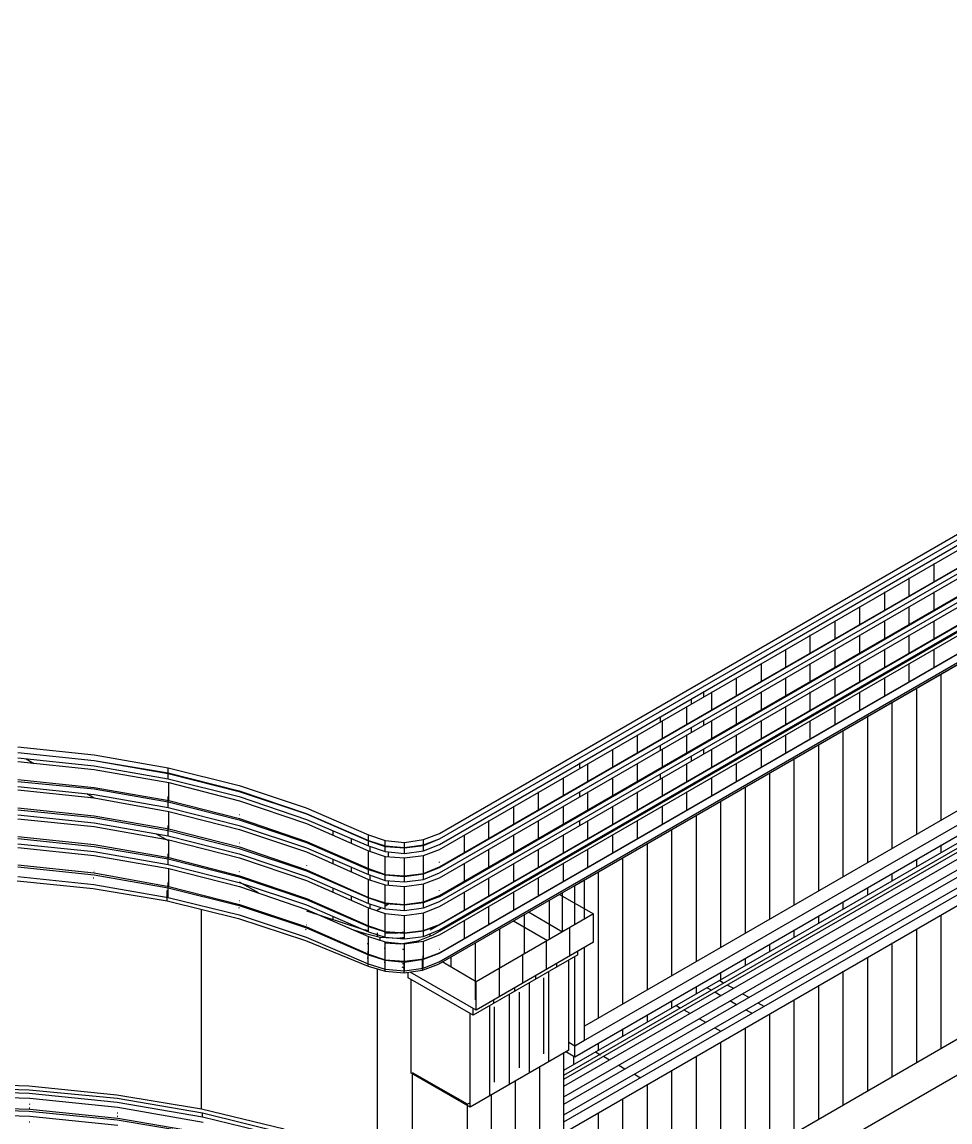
# Model space of a CAD drawing. Header units: inches. Extents: x 0.3 to 16.2, y 0.3 to 11.4.
# Drawn here: x 6.195 to 6.926, y 6.34 to 7.207 of the extents above; entities that cross this region are included whole.
import ezdxf

# ---------------------------------------------------------------- set-up
doc = ezdxf.new("R2010")
doc.units = ezdxf.units.IN
doc.header["$LTSCALE"] = 0.009843
doc.header["$MEASUREMENT"] = 0
doc.layers.add('GEOMETRY', color=7, linetype='Continuous')

msp = doc.modelspace()

# ---------------------------------------------------------------- linework, layer by layer
at = {"layer": 'GEOMETRY'}
for p, q in [((6.52402, 6.56772), (7.64685, 7.21614)), ((6.52402, 6.56772), (7.64685, 7.21614)), ((6.52402, 6.56339), (7.64685, 7.21181)), ((6.52402, 6.56339), (7.64724, 7.21181)), ((6.52402, 6.56339), (7.64724, 7.21181)), ((6.52402, 6.55906), (7.64724, 7.20787)), ((6.52402, 6.55512), (7.65394, 7.20748)), ((6.52402, 6.55512), (7.65394, 7.20748)), ((6.52402, 6.54134), (7.65394, 7.19331)), ((6.52402, 6.54094), (7.64724, 7.18937)), ((6.52402, 6.54094), (7.64724, 7.18937)), ((6.52402, 6.54094), (7.64724, 7.18937)), ((6.52402, 6.53661), (7.64724, 7.18504)), ((6.52402, 6.53268), (7.65394, 7.18504)), ((6.52402, 6.53268), (7.65394, 7.18504)), ((6.52402, 6.5189), (7.65394, 7.17087)), ((6.52402, 6.51811), (7.64724, 7.16693)), ((6.52402, 6.51811), (7.64724, 7.16693)), ((6.52402, 6.51811), (7.64724, 7.16693)), ((6.52402, 6.51417), (7.64724, 7.1626)), ((6.52402, 6.51024), (7.65394, 7.1626)), ((6.52402, 6.51024), (7.65394, 7.1626)), ((6.52402, 6.49606), (7.65394, 7.14843)), ((6.52402, 6.49567), (7.64724, 7.14449)), ((6.52402, 6.49567), (7.64724, 7.14449)), ((6.52402, 6.49567), (7.64724, 7.14449)), ((6.52402, 6.49173), (7.64724, 7.14016)), ((6.52402, 6.4878), (7.65394, 7.14016)), ((6.52402, 6.4878), (7.65394, 7.14016)), ((6.52402, 6.47362), (7.65394, 7.12598)), ((6.52402, 6.47323), (7.64724, 7.12205)), ((6.52362, 6.46654), (7.64213, 7.1122)), ((6.52323, 6.46457), (7.63071, 7.10394)), ((6.5189, 6.4878), (7.57126, 7.09528)), ((6.5189, 6.4878), (7.57126, 7.09528)), ((6.51654, 6.49173), (7.54449, 7.08543)), ((6.51654, 6.49173), (7.54449, 7.08543)), ((6.63071, 6.52677), (7.42047, 6.98268)), ((6.62205, 6.3811), (7.45315, 6.86102)), ((6.62205, 6.37717), (7.45315, 6.85669)), ((6.62205, 6.37717), (7.45315, 6.85669)), ((6.63071, 6.40039), (7.42047, 6.8563)), ((6.63071, 6.40039), (7.42047, 6.8563)), ((7.40354, 6.85787), (6.63819, 6.41575)), ((6.62205, 6.37402), (7.45315, 6.85394)), ((6.62205, 6.3685), (7.45591, 6.85)), ((6.62205, 6.3685), (7.45591, 6.85)), ((6.62205, 6.36024), (7.46339, 6.84567)), ((6.63071, 6.39173), (7.42047, 6.84803)), ((6.62205, 6.35433), (7.46811, 6.84291)), ((6.62205, 6.35433), (7.46811, 6.84291)), ((6.62205, 6.36024), (7.45433, 6.84055)), ((6.62205, 6.34606), (7.45433, 6.82638)), ((6.62205, 6.34606), (7.45433, 6.82638)), ((6.62205, 6.34055), (7.45433, 6.82087)), ((6.62205, 6.34055), (7.45433, 6.82087)), ((6.62205, 6.33189), (7.45433, 6.8126)), ((6.91378, 6.76614), (6.91378, 6.78031)), ((6.89409, 6.75472), (6.89409, 6.7689)), ((6.8748, 6.7437), (6.8748, 6.75787)), ((6.91378, 6.7437), (6.91378, 6.75787)), ((6.85512, 6.73228), (6.85512, 6.74646)), ((6.89409, 6.73228), (6.89409, 6.74646)), ((6.83583, 6.72126), (6.83583, 6.73504)), ((6.8748, 6.72126), (6.8748, 6.73504)), ((6.91378, 6.72126), (6.91378, 6.73504)), ((6.81614, 6.70984), (6.81614, 6.72402)), ((6.85512, 6.70984), (6.85512, 6.72402)), ((6.89409, 6.70984), (6.89409, 6.72402)), ((7.45512, 6.70748), (6.61417, 6.22205)), ((6.79685, 6.69882), (6.79685, 6.7126)), ((6.83583, 6.69882), (6.83583, 6.7126)), ((6.8748, 6.69882), (6.8748, 6.7126)), ((6.91378, 6.69882), (6.91378, 6.7126)), ((6.77756, 6.6874), (6.77756, 6.70157)), ((6.81614, 6.6874), (6.81614, 6.70157)), ((6.85512, 6.6874), (6.85512, 6.70157)), ((6.89409, 6.6874), (6.89409, 6.70157)), ((6.61417, 6.19409), (7.48386, 6.69606)), ((6.61417, 6.19409), (7.48386, 6.69606)), ((6.75787, 6.67598), (6.75787, 6.69016)), ((6.79685, 6.67598), (6.79685, 6.69016)), ((6.83583, 6.67598), (6.83583, 6.69016)), ((6.8748, 6.67598), (6.8748, 6.69016)), ((6.91929, 6.57835), (6.91929, 6.69331)), ((6.73228, 6.68346), (6.73228, 6.68386)), ((6.9, 6.56693), (6.9, 6.68228)), ((6.72244, 6.67795), (6.72244, 6.67835)), ((6.72244, 6.66969), (6.72244, 6.67362)), ((6.73228, 6.67559), (6.73228, 6.67953)), ((6.73858, 6.66496), (6.73858, 6.67913)), ((6.77756, 6.66496), (6.77756, 6.67913)), ((6.81614, 6.66496), (6.81614, 6.67913)), ((6.85512, 6.66496), (6.85512, 6.67913)), ((6.69803, 6.66378), (6.69803, 6.66417)), ((6.7189, 6.65354), (6.7189, 6.66772)), ((6.75787, 6.65354), (6.75787, 6.66772)), ((6.79685, 6.65354), (6.79685, 6.66772)), ((6.83583, 6.65354), (6.83583, 6.66772)), ((6.88071, 6.55591), (6.88071, 6.67126)), ((6.69803, 6.65591), (6.69803, 6.65984)), ((6.69961, 6.64252), (6.69961, 6.6563)), ((6.73228, 6.65276), (6.73228, 6.65669)), ((6.73858, 6.64252), (6.73858, 6.6563)), ((6.77756, 6.64252), (6.77756, 6.6563)), ((6.81614, 6.64252), (6.81614, 6.6563)), ((6.86142, 6.54488), (6.86142, 6.66024)), ((6.72244, 6.64724), (6.72244, 6.65118)), ((6.84213, 6.53346), (6.84213, 6.64882)), ((6.67992, 6.6311), (6.67992, 6.64528)), ((6.7189, 6.6311), (6.7189, 6.64528)), ((6.75787, 6.6311), (6.75787, 6.64528)), ((6.79685, 6.6311), (6.79685, 6.64528)), ((6.82283, 6.52244), (6.82283, 6.6378)), ((6.19173, 6.63583), (6.25197, 6.62953)), ((6.19173, 6.63583), (6.25197, 6.62953)), ((6.19173, 6.6315), (6.25197, 6.6252)), ((6.19173, 6.6315), (6.25197, 6.6252)), ((6.19173, 6.6315), (6.25197, 6.6252)), ((6.25197, 6.62953), (6.31024, 6.61929)), ((6.25197, 6.62953), (6.31024, 6.61929)), ((6.66063, 6.62008), (6.66063, 6.63386)), ((6.69803, 6.63307), (6.69803, 6.63701)), ((6.69961, 6.62008), (6.69961, 6.63386)), ((6.73228, 6.63031), (6.73228, 6.63425)), ((6.73858, 6.62008), (6.73858, 6.63386)), ((6.77756, 6.62008), (6.77756, 6.63386)), ((6.19173, 6.62717), (6.25197, 6.62087)), ((6.19173, 6.62441), (6.25197, 6.61811)), ((6.19173, 6.62441), (6.25197, 6.61811)), ((6.19843, 6.62638), (6.20433, 6.62283)), ((6.25197, 6.6252), (6.31024, 6.61535)), ((6.25197, 6.6252), (6.31024, 6.61496)), ((6.25197, 6.6252), (6.31024, 6.61496)), ((6.25197, 6.62087), (6.31024, 6.61063)), ((6.63465, 6.62717), (6.63465, 6.62756)), ((6.63465, 6.61929), (6.63465, 6.62323)), ((6.64094, 6.60866), (6.64094, 6.62283)), ((6.67992, 6.60866), (6.67992, 6.62283)), ((6.7189, 6.60866), (6.7189, 6.62283)), ((6.72244, 6.6248), (6.72244, 6.62874)), ((6.75787, 6.60866), (6.75787, 6.62283)), ((6.80354, 6.51142), (6.80354, 6.62677)), ((6.25197, 6.61811), (6.31063, 6.60787)), ((6.25197, 6.61811), (6.31063, 6.60787)), ((6.31024, 6.61929), (6.36614, 6.60551)), ((6.31024, 6.61929), (6.36614, 6.60551)), ((6.31024, 6.61535), (6.31024, 6.61929)), ((6.31024, 6.61535), (6.36614, 6.60118)), ((6.31024, 6.61496), (6.36614, 6.60079)), ((6.31024, 6.61496), (6.36614, 6.60079)), ((6.31024, 6.61063), (6.31024, 6.61496)), ((6.69803, 6.61063), (6.69803, 6.61457)), ((6.78425, 6.5), (6.78425, 6.61535)), ((6.19173, 6.61024), (6.25197, 6.60394)), ((6.19173, 6.60866), (6.25197, 6.60276)), ((6.19173, 6.60866), (6.25197, 6.60276)), ((6.19173, 6.60866), (6.25197, 6.60276)), ((6.19173, 6.60472), (6.25197, 6.59843)), ((6.25197, 6.60669), (6.25197, 6.60669)), ((6.25197, 6.60669), (6.25197, 6.60669)), ((6.25197, 6.60394), (6.31063, 6.5937)), ((6.31024, 6.61063), (6.36614, 6.59685)), ((6.31063, 6.60787), (6.36654, 6.59331)), ((6.31063, 6.60787), (6.36654, 6.59331)), ((6.31063, 6.5937), (6.31063, 6.60787)), ((6.36614, 6.60551), (6.4189, 6.5878)), ((6.36614, 6.60551), (6.4189, 6.5878)), ((6.62165, 6.59764), (6.62165, 6.61142)), ((6.66063, 6.59764), (6.66063, 6.61142)), ((6.69961, 6.59724), (6.69961, 6.61142)), ((6.73858, 6.59724), (6.73858, 6.61142)), ((6.76496, 6.48898), (6.76496, 6.60433)), ((6.19173, 6.60197), (6.25197, 6.59567)), ((6.19173, 6.60197), (6.25197, 6.59567)), ((6.24606, 6.59921), (6.25197, 6.59567)), ((6.25197, 6.60276), (6.31024, 6.59252)), ((6.25197, 6.60276), (6.31024, 6.59252)), ((6.25197, 6.60276), (6.31024, 6.59252)), ((6.25197, 6.59843), (6.31024, 6.58819)), ((6.25197, 6.59567), (6.31063, 6.58504)), ((6.25197, 6.59567), (6.31063, 6.58504)), ((6.31024, 6.59685), (6.31063, 6.59646)), ((6.31024, 6.59685), (6.31063, 6.59646)), ((6.31024, 6.59252), (6.31024, 6.59685)), ((6.36614, 6.60118), (6.4189, 6.58346)), ((6.36614, 6.60079), (6.41929, 6.58307)), ((6.36614, 6.60079), (6.41929, 6.58307)), ((6.36614, 6.59685), (6.41929, 6.57874)), ((6.60197, 6.58622), (6.60197, 6.60039)), ((6.63465, 6.59685), (6.63465, 6.60079)), ((6.64094, 6.58622), (6.64094, 6.60039)), ((6.67992, 6.58622), (6.67992, 6.60039)), ((6.7189, 6.58622), (6.7189, 6.60039)), ((6.19173, 6.5878), (6.25197, 6.5815)), ((6.19173, 6.58622), (6.25197, 6.58031)), ((6.19173, 6.58622), (6.25197, 6.58031)), ((6.19173, 6.58622), (6.25197, 6.58031)), ((6.31024, 6.59252), (6.36614, 6.57835)), ((6.31024, 6.59252), (6.36614, 6.57835)), ((6.31024, 6.59252), (6.36614, 6.57835)), ((6.31024, 6.58819), (6.31024, 6.59252)), ((6.31024, 6.58819), (6.36614, 6.57402)), ((6.31063, 6.5937), (6.36654, 6.57953)), ((6.36654, 6.59331), (6.41929, 6.57559)), ((6.36654, 6.59331), (6.41929, 6.57559)), ((6.4189, 6.5878), (6.46811, 6.56654)), ((6.4189, 6.5878), (6.46811, 6.56654)), ((6.58268, 6.5748), (6.58268, 6.58898)), ((6.62165, 6.5748), (6.62165, 6.58898)), ((6.66063, 6.5748), (6.66063, 6.58898)), ((6.69961, 6.5748), (6.69961, 6.58898)), ((6.74567, 6.47795), (6.74567, 6.59331)), ((6.19173, 6.58228), (6.25197, 6.57598)), ((6.19173, 6.57913), (6.25197, 6.57323)), ((6.19173, 6.57913), (6.25197, 6.57323)), ((6.25197, 6.58425), (6.25197, 6.58425)), ((6.25197, 6.58425), (6.25197, 6.58425)), ((6.25197, 6.5815), (6.31063, 6.57126)), ((6.25197, 6.58031), (6.31024, 6.57008)), ((6.25197, 6.58031), (6.31024, 6.57008)), ((6.25197, 6.58031), (6.31024, 6.57008)), ((6.31063, 6.58504), (6.36654, 6.57087)), ((6.31063, 6.58504), (6.36654, 6.57087)), ((6.31063, 6.57126), (6.31063, 6.58504)), ((6.36614, 6.58268), (6.36654, 6.58268)), ((6.36614, 6.58268), (6.36654, 6.58268)), ((6.36614, 6.57835), (6.41929, 6.56063)), ((6.36614, 6.57835), (6.41929, 6.56063)), ((6.36614, 6.57835), (6.41929, 6.56063)), ((6.36654, 6.57953), (6.41929, 6.56142)), ((6.4189, 6.58346), (6.46811, 6.5622)), ((6.41929, 6.58307), (6.46811, 6.56181)), ((6.41929, 6.58307), (6.46811, 6.56181)), ((6.41929, 6.57874), (6.46811, 6.55787)), ((6.56299, 6.56378), (6.56299, 6.57795)), ((6.60197, 6.56378), (6.60197, 6.57795)), ((6.63465, 6.57402), (6.63465, 6.57795)), ((6.64094, 6.56378), (6.64094, 6.57795)), ((6.67992, 6.56378), (6.67992, 6.57756)), ((6.72638, 6.46654), (6.72638, 6.58189)), ((6.25197, 6.57598), (6.31024, 6.56575)), ((6.25197, 6.57323), (6.31063, 6.5626)), ((6.25197, 6.57323), (6.31063, 6.5626)), ((6.31024, 6.57402), (6.31063, 6.57402)), ((6.31024, 6.57402), (6.31063, 6.57402)), ((6.31024, 6.57008), (6.31024, 6.57402)), ((6.31024, 6.57008), (6.36614, 6.55591)), ((6.31024, 6.57008), (6.36614, 6.55591)), ((6.31024, 6.57008), (6.36614, 6.55591)), ((6.31024, 6.56575), (6.31024, 6.57008)), ((6.31063, 6.57126), (6.36654, 6.55709)), ((6.36614, 6.57402), (6.41929, 6.5563)), ((6.36654, 6.57087), (6.41929, 6.55315)), ((6.36654, 6.57087), (6.41929, 6.55315)), ((6.41929, 6.57559), (6.46811, 6.55394)), ((6.41929, 6.57559), (6.46811, 6.55394)), ((6.44016, 6.57402), (6.44016, 6.57441)), ((6.44016, 6.56654), (6.44016, 6.56969)), ((6.70709, 6.45551), (6.70709, 6.57087)), ((6.19173, 6.56535), (6.25197, 6.55906)), ((6.19173, 6.56378), (6.25197, 6.55748)), ((6.19173, 6.56378), (6.25197, 6.55748)), ((6.19173, 6.56378), (6.25197, 6.55748)), ((6.25197, 6.56181), (6.25197, 6.56181)), ((6.25197, 6.56181), (6.25197, 6.56181)), ((6.30079, 6.56732), (6.31063, 6.56181)), ((6.31024, 6.56575), (6.36614, 6.55157)), ((6.31063, 6.5626), (6.36654, 6.54843)), ((6.31063, 6.5626), (6.36654, 6.54843)), ((6.31063, 6.54882), (6.31063, 6.5626)), ((6.36614, 6.56024), (6.36654, 6.56024)), ((6.36614, 6.56024), (6.36654, 6.56024)), ((6.41929, 6.56496), (6.41929, 6.56496)), ((6.41929, 6.56496), (6.41929, 6.56496)), ((6.41929, 6.56142), (6.46811, 6.54016)), ((6.41929, 6.56063), (6.46811, 6.53937)), ((6.41929, 6.56063), (6.46811, 6.53937)), ((6.41929, 6.56063), (6.46811, 6.53937)), ((6.45472, 6.56772), (6.45472, 6.56811)), ((6.45472, 6.55984), (6.45472, 6.56339)), ((6.46811, 6.56654), (6.4811, 6.5622)), ((6.46811, 6.56654), (6.4811, 6.5622)), ((6.46811, 6.5622), (6.46811, 6.56654)), ((6.46811, 6.5622), (6.4811, 6.55787)), ((6.46811, 6.56181), (6.4811, 6.55748)), ((6.46811, 6.56181), (6.4811, 6.55748)), ((6.46811, 6.55787), (6.46811, 6.56181)), ((6.46929, 6.56142), (6.46929, 6.56181)), ((6.4811, 6.55787), (6.4811, 6.5622)), ((6.4811, 6.5622), (6.49646, 6.56063)), ((6.4811, 6.5622), (6.49646, 6.56063)), ((6.49646, 6.56063), (6.51142, 6.56299)), ((6.49646, 6.56063), (6.51142, 6.56299)), ((6.49646, 6.55669), (6.49646, 6.56063)), ((6.51142, 6.56299), (6.52402, 6.56772)), ((6.51142, 6.56299), (6.52402, 6.56772)), ((6.51142, 6.55866), (6.52402, 6.56339)), ((6.51142, 6.55827), (6.52402, 6.56339)), ((6.51142, 6.55827), (6.52402, 6.56339)), ((6.51142, 6.55866), (6.51142, 6.56299)), ((6.5437, 6.55236), (6.5437, 6.56654)), ((6.58268, 6.55236), (6.58268, 6.56654)), ((6.62165, 6.55236), (6.62165, 6.56654)), ((6.66063, 6.55236), (6.66063, 6.56654)), ((6.6878, 6.44449), (6.6878, 6.55984)), ((6.19173, 6.55945), (6.25197, 6.55354)), ((6.19173, 6.55669), (6.25197, 6.55039)), ((6.19173, 6.55669), (6.25197, 6.55039)), ((6.25197, 6.55906), (6.31063, 6.54882)), ((6.25197, 6.55748), (6.31024, 6.54764)), ((6.25197, 6.55748), (6.31024, 6.54764)), ((6.25197, 6.55748), (6.31024, 6.54764)), ((6.25197, 6.55354), (6.31024, 6.54331)), ((6.31024, 6.55157), (6.31063, 6.55157)), ((6.31024, 6.55157), (6.31063, 6.55157)), ((6.31024, 6.54764), (6.31024, 6.55157)), ((6.36614, 6.55591), (6.41929, 6.53819)), ((6.36614, 6.55591), (6.41929, 6.53819)), ((6.36614, 6.55591), (6.41929, 6.53819)), ((6.36614, 6.55157), (6.41929, 6.53386)), ((6.36654, 6.55709), (6.41929, 6.53898)), ((6.41929, 6.5563), (6.46811, 6.53543)), ((6.41929, 6.55315), (6.46811, 6.5315)), ((6.41929, 6.55315), (6.46811, 6.5315)), ((6.46811, 6.55787), (6.4811, 6.55354)), ((6.46811, 6.55394), (6.4811, 6.54961)), ((6.46811, 6.55394), (6.4811, 6.54961)), ((6.46811, 6.54016), (6.46811, 6.55394)), ((6.46929, 6.55354), (6.46929, 6.55748)), ((6.4811, 6.55787), (6.49646, 6.55669)), ((6.4811, 6.55354), (6.4811, 6.55748)), ((6.4811, 6.55748), (6.49646, 6.5563)), ((6.4811, 6.55748), (6.49646, 6.5563)), ((6.4811, 6.55354), (6.49646, 6.55197)), ((6.48386, 6.55748), (6.48386, 6.55748)), ((6.48386, 6.54921), (6.48386, 6.55315)), ((6.49646, 6.55669), (6.51142, 6.55866)), ((6.49646, 6.5563), (6.51142, 6.55827)), ((6.49646, 6.5563), (6.51142, 6.55827)), ((6.49646, 6.55197), (6.49646, 6.5563)), ((6.49646, 6.55197), (6.51142, 6.55394)), ((6.51142, 6.55394), (6.52402, 6.55906)), ((6.51142, 6.55394), (6.51142, 6.55827)), ((6.51142, 6.55039), (6.52402, 6.55512)), ((6.51142, 6.55039), (6.52402, 6.55512)), ((6.56299, 6.54134), (6.56299, 6.55512)), ((6.60197, 6.54134), (6.60197, 6.55512)), ((6.64094, 6.54134), (6.64094, 6.55512)), ((6.91929, 6.55276), (6.91929, 6.55866)), ((6.19173, 6.54291), (6.25197, 6.53661)), ((6.25197, 6.55039), (6.31063, 6.54016)), ((6.25197, 6.55039), (6.31063, 6.54016)), ((6.31024, 6.54764), (6.36614, 6.53346)), ((6.31024, 6.54764), (6.36614, 6.53346)), ((6.31024, 6.54764), (6.36614, 6.53346)), ((6.31024, 6.54331), (6.31024, 6.54764)), ((6.31024, 6.54331), (6.36614, 6.52913)), ((6.31063, 6.54882), (6.36654, 6.53425)), ((6.36654, 6.54843), (6.41929, 6.53071)), ((6.36654, 6.54843), (6.41929, 6.53071)), ((6.41929, 6.54252), (6.41929, 6.54213)), ((6.41929, 6.54252), (6.41929, 6.54213)), ((6.44016, 6.5437), (6.44016, 6.54724)), ((6.46811, 6.53937), (6.46811, 6.5437)), ((6.4811, 6.53543), (6.4811, 6.54961)), ((6.4811, 6.54961), (6.49646, 6.54843)), ((6.4811, 6.54961), (6.49646, 6.54843)), ((6.49646, 6.54843), (6.51142, 6.55039)), ((6.49646, 6.54843), (6.51142, 6.55039)), ((6.49646, 6.53425), (6.49646, 6.54843)), ((6.51142, 6.53622), (6.51142, 6.55039)), ((6.52402, 6.54488), (6.52402, 6.54528)), ((6.52402, 6.54488), (6.52402, 6.54528)), ((6.5437, 6.52992), (6.5437, 6.54409)), ((6.58268, 6.52992), (6.58268, 6.54409)), ((6.62165, 6.52992), (6.62165, 6.54409)), ((6.6685, 6.43346), (6.6685, 6.54843)), ((6.9, 6.54173), (6.9, 6.54724)), ((6.19173, 6.54134), (6.25197, 6.53504)), ((6.19173, 6.53386), (6.25157, 6.52756)), ((6.25157, 6.5374), (6.25197, 6.5374)), ((6.25157, 6.5374), (6.25197, 6.5374)), ((6.25197, 6.53937), (6.25197, 6.53937)), ((6.25197, 6.53937), (6.25197, 6.53937)), ((6.25197, 6.53661), (6.31063, 6.52598)), ((6.25197, 6.53504), (6.31024, 6.5248)), ((6.31063, 6.54016), (6.36654, 6.52598)), ((6.31063, 6.54016), (6.36654, 6.52598)), ((6.31063, 6.52598), (6.31063, 6.54016)), ((6.36614, 6.5378), (6.36654, 6.5374)), ((6.36614, 6.5378), (6.36654, 6.5374)), ((6.36654, 6.53425), (6.41929, 6.51654)), ((6.41929, 6.53898), (6.46811, 6.51732)), ((6.41929, 6.53819), (6.46811, 6.51693)), ((6.41929, 6.53819), (6.46811, 6.51693)), ((6.41929, 6.53819), (6.46811, 6.51693)), ((6.41929, 6.53386), (6.46811, 6.5126)), ((6.45472, 6.5374), (6.45472, 6.54094)), ((6.46811, 6.54016), (6.4811, 6.53543)), ((6.46811, 6.53937), (6.4811, 6.53504)), ((6.46811, 6.53937), (6.4811, 6.53504)), ((6.46811, 6.53937), (6.4811, 6.53504)), ((6.46811, 6.53543), (6.46811, 6.53937)), ((6.46811, 6.53543), (6.4811, 6.53071)), ((6.46929, 6.5311), (6.46929, 6.53465)), ((6.4811, 6.53504), (6.4811, 6.53937)), ((6.4811, 6.53543), (6.49646, 6.53425)), ((6.4811, 6.53504), (6.49646, 6.53386)), ((6.4811, 6.53071), (6.4811, 6.53504)), ((6.4811, 6.53504), (6.49646, 6.53386)), ((6.4811, 6.53504), (6.49646, 6.53386)), ((6.49646, 6.53386), (6.49646, 6.53819)), ((6.49646, 6.53425), (6.51142, 6.53622)), ((6.49646, 6.53386), (6.51142, 6.53583)), ((6.49646, 6.53386), (6.51142, 6.53583)), ((6.49646, 6.53386), (6.51142, 6.53583)), ((6.49646, 6.52953), (6.49646, 6.53386)), ((6.51142, 6.53622), (6.52402, 6.54134)), ((6.51142, 6.53583), (6.52402, 6.54094)), ((6.51142, 6.53583), (6.52402, 6.54094)), ((6.51142, 6.53583), (6.52402, 6.54094)), ((6.51142, 6.53583), (6.51142, 6.54016)), ((6.51142, 6.54016), (6.51142, 6.54016)), ((6.51142, 6.54016), (6.51142, 6.54016)), ((6.51142, 6.5315), (6.52402, 6.53661)), ((6.51142, 6.5315), (6.51142, 6.53583)), ((6.64921, 6.42205), (6.64921, 6.5374)), ((6.88071, 6.53071), (6.88071, 6.53622)), ((6.19134, 6.53031), (6.25118, 6.52441)), ((6.25118, 6.53268), (6.25157, 6.53268)), ((6.25118, 6.53268), (6.25157, 6.53268)), ((6.25157, 6.52756), (6.31024, 6.51732)), ((6.31024, 6.52913), (6.31063, 6.52913)), ((6.31024, 6.52913), (6.31063, 6.52913)), ((6.31024, 6.5248), (6.31024, 6.52913)), ((6.31024, 6.52717), (6.31024, 6.52717)), ((6.31024, 6.52717), (6.31024, 6.52717)), ((6.31024, 6.51732), (6.31024, 6.52717)), ((6.31063, 6.52598), (6.36654, 6.51181)), ((6.36614, 6.53346), (6.41929, 6.51575)), ((6.36614, 6.53346), (6.41929, 6.51575)), ((6.36614, 6.53346), (6.41929, 6.51575)), ((6.36614, 6.52953), (6.3811, 6.52126)), ((6.36614, 6.52913), (6.41929, 6.51142)), ((6.36654, 6.52598), (6.41929, 6.50787)), ((6.36654, 6.52598), (6.41929, 6.50787)), ((6.41929, 6.53071), (6.46811, 6.50906)), ((6.41929, 6.53071), (6.46811, 6.50906)), ((6.46811, 6.5315), (6.4811, 6.52717)), ((6.46811, 6.5315), (6.4811, 6.52717)), ((6.46811, 6.51732), (6.46811, 6.5315)), ((6.4811, 6.53071), (6.49646, 6.52953)), ((6.4811, 6.51299), (6.4811, 6.52717)), ((6.4811, 6.52717), (6.49646, 6.52598)), ((6.4811, 6.52717), (6.49646, 6.52598)), ((6.48386, 6.52677), (6.48386, 6.53071)), ((6.49646, 6.52953), (6.51142, 6.5315)), ((6.49646, 6.52598), (6.51142, 6.52795)), ((6.49646, 6.52598), (6.51142, 6.52795)), ((6.49646, 6.51181), (6.49646, 6.52598)), ((6.51142, 6.52795), (6.52402, 6.53268)), ((6.51142, 6.52795), (6.52402, 6.53268)), ((6.51142, 6.51378), (6.51142, 6.52795)), ((6.56299, 6.5189), (6.56299, 6.53268)), ((6.60197, 6.5189), (6.60197, 6.53268)), ((6.63071, 6.52677), (6.63819, 6.5311)), ((6.63071, 6.52677), (6.63819, 6.5311)), ((6.63071, 6.49606), (6.63071, 6.52677)), ((6.63819, 6.5), (6.63819, 6.5311)), ((6.86142, 6.51929), (6.86142, 6.5252)), ((6.25118, 6.52441), (6.30945, 6.51457)), ((6.30945, 6.52283), (6.31024, 6.52283)), ((6.30945, 6.52283), (6.31024, 6.52283)), ((6.30945, 6.51457), (6.30945, 6.52283)), ((6.31024, 6.5248), (6.36614, 6.51102)), ((6.31024, 6.51732), (6.36614, 6.50354)), ((6.41929, 6.51969), (6.41929, 6.51969)), ((6.41929, 6.51969), (6.41929, 6.51969)), ((6.41929, 6.51654), (6.46811, 6.49488)), ((6.44016, 6.52126), (6.44016, 6.5248)), ((6.45472, 6.51496), (6.45472, 6.5185)), ((6.46811, 6.51693), (6.46811, 6.52126)), ((6.46811, 6.51732), (6.4811, 6.51299)), ((6.46811, 6.51693), (6.4811, 6.5126)), ((6.46811, 6.51693), (6.4811, 6.5126)), ((6.46811, 6.51693), (6.4811, 6.5126)), ((6.46811, 6.5126), (6.46811, 6.51693)), ((6.4811, 6.5126), (6.4811, 6.51693)), ((6.51142, 6.51378), (6.52402, 6.5189)), ((6.51142, 6.51339), (6.52402, 6.51811)), ((6.51142, 6.51339), (6.52402, 6.51811)), ((6.51142, 6.51339), (6.52402, 6.51811)), ((6.51142, 6.51339), (6.51142, 6.51772)), ((6.51142, 6.51772), (6.51142, 6.51772)), ((6.51142, 6.51772), (6.51142, 6.51772)), ((6.52402, 6.52244), (6.52402, 6.52283)), ((6.52402, 6.52244), (6.52402, 6.52283)), ((6.5437, 6.50748), (6.5437, 6.52165)), ((6.58268, 6.50748), (6.58268, 6.52165)), ((6.6185, 6.51969), (6.64528, 6.50433)), ((6.62087, 6.49016), (6.62087, 6.52126)), ((6.30945, 6.51457), (6.36575, 6.50079)), ((6.33661, 6.35079), (6.33661, 6.50787)), ((6.36575, 6.50945), (6.36614, 6.50906)), ((6.36575, 6.50945), (6.36614, 6.50906)), ((6.36614, 6.51496), (6.36654, 6.51496)), ((6.36614, 6.51496), (6.36654, 6.51496)), ((6.36614, 6.51339), (6.36614, 6.51339)), ((6.36614, 6.51339), (6.36614, 6.51339)), ((6.36614, 6.51102), (6.41929, 6.49331)), ((6.36654, 6.51181), (6.41929, 6.49409)), ((6.41929, 6.51575), (6.46811, 6.49449)), ((6.41929, 6.51575), (6.46811, 6.49449)), ((6.41929, 6.51575), (6.46811, 6.49449)), ((6.41929, 6.51142), (6.46811, 6.49016)), ((6.41929, 6.50787), (6.46811, 6.48661)), ((6.41929, 6.50787), (6.46811, 6.48661)), ((6.46811, 6.5126), (6.4811, 6.50827)), ((6.46811, 6.50906), (6.4811, 6.50472)), ((6.46811, 6.50906), (6.4811, 6.50472)), ((6.46811, 6.49488), (6.46811, 6.50906)), ((6.46929, 6.50866), (6.46929, 6.5122)), ((6.47441, 6.50709), (6.47835, 6.50945)), ((6.4811, 6.51299), (6.49646, 6.51181)), ((6.4811, 6.5126), (6.49646, 6.51142)), ((6.4811, 6.50827), (6.4811, 6.5126)), ((6.4811, 6.5126), (6.49646, 6.51142)), ((6.4811, 6.5126), (6.49646, 6.51142)), ((6.4811, 6.51063), (6.48386, 6.5122)), ((6.4811, 6.50827), (6.49646, 6.50709)), ((6.49646, 6.51142), (6.49646, 6.51535)), ((6.49646, 6.51181), (6.51142, 6.51378)), ((6.49646, 6.51142), (6.51142, 6.51339)), ((6.49646, 6.51142), (6.51142, 6.51339)), ((6.49646, 6.51142), (6.51142, 6.51339)), ((6.49646, 6.50709), (6.49646, 6.51142)), ((6.49646, 6.50709), (6.51142, 6.50906)), ((6.51142, 6.50906), (6.52402, 6.51417)), ((6.51142, 6.50906), (6.51142, 6.51339)), ((6.51142, 6.50512), (6.52402, 6.51024)), ((6.51142, 6.50512), (6.52402, 6.51024)), ((6.56299, 6.49606), (6.56299, 6.51024)), ((6.61063, 6.48425), (6.61063, 6.51496)), ((6.84213, 6.50827), (6.84213, 6.51378)), ((6.36575, 6.50079), (6.4185, 6.48346)), ((6.36614, 6.50354), (6.4189, 6.48583)), ((6.41929, 6.50669), (6.4626, 6.49252)), ((6.41929, 6.50669), (6.4626, 6.49252)), ((6.44016, 6.5), (6.44016, 6.50236)), ((6.4811, 6.49055), (6.4811, 6.50472)), ((6.4811, 6.50472), (6.49646, 6.50315)), ((6.4811, 6.50472), (6.49646, 6.50315)), ((6.49646, 6.50315), (6.51142, 6.50512)), ((6.49646, 6.50315), (6.51142, 6.50512)), ((6.49646, 6.48937), (6.49646, 6.50315)), ((6.51142, 6.49134), (6.51142, 6.50512)), ((6.52402, 6.5), (6.52402, 6.5)), ((6.52402, 6.5), (6.52402, 6.5)), ((6.5437, 6.48504), (6.5437, 6.49921)), ((6.64528, 6.50433), (6.55276, 6.45079)), ((6.64528, 6.50433), (6.55276, 6.45079)), ((6.59094, 6.47323), (6.59094, 6.50394)), ((6.59409, 6.50591), (6.62087, 6.49016)), ((6.64528, 6.48189), (6.64528, 6.50433)), ((6.82283, 6.49724), (6.82283, 6.50276)), ((6.91929, 6.39803), (6.91929, 6.50354)), ((6.4185, 6.49213), (6.4189, 6.49173)), ((6.4185, 6.49213), (6.4189, 6.49173)), ((6.4189, 6.49567), (6.41929, 6.49567)), ((6.4189, 6.49567), (6.41929, 6.49567)), ((6.41929, 6.49724), (6.41929, 6.49724)), ((6.41929, 6.49724), (6.41929, 6.49724)), ((6.41929, 6.49409), (6.46811, 6.47244)), ((6.41929, 6.49331), (6.46811, 6.47205)), ((6.45433, 6.49528), (6.45512, 6.49567)), ((6.45472, 6.49528), (6.45472, 6.49606)), ((6.4563, 6.49173), (6.46457, 6.48898)), ((6.4563, 6.49173), (6.46457, 6.48898)), ((6.4626, 6.49252), (6.46811, 6.49134)), ((6.4626, 6.49252), (6.46811, 6.49134)), ((6.46811, 6.49449), (6.46811, 6.49882)), ((6.46811, 6.49488), (6.4811, 6.49055)), ((6.46811, 6.49449), (6.4811, 6.49016)), ((6.46811, 6.49449), (6.4811, 6.49016)), ((6.46811, 6.49449), (6.4811, 6.49016)), ((6.46811, 6.49016), (6.46811, 6.49449)), ((6.4811, 6.49016), (6.4811, 6.49449)), ((6.4811, 6.49055), (6.49646, 6.48937)), ((6.49646, 6.48898), (6.49646, 6.49291)), ((6.49646, 6.48937), (6.51142, 6.49134)), ((6.49646, 6.48898), (6.51142, 6.49094)), ((6.49646, 6.48898), (6.51142, 6.49094)), ((6.49646, 6.48898), (6.51142, 6.49094)), ((6.51142, 6.49134), (6.52402, 6.49606)), ((6.51142, 6.49094), (6.52402, 6.49567)), ((6.51142, 6.49094), (6.52402, 6.49567)), ((6.51142, 6.49094), (6.52402, 6.49567)), ((6.51142, 6.49488), (6.51142, 6.49528)), ((6.51142, 6.49488), (6.51142, 6.49528)), ((6.51142, 6.49094), (6.51142, 6.49488)), ((6.51142, 6.48661), (6.52402, 6.49173)), ((6.51142, 6.48661), (6.51142, 6.49094)), ((6.57165, 6.46181), (6.57165, 6.49291)), ((6.58228, 6.49882), (6.60906, 6.48346)), ((6.62677, 6.47126), (6.62677, 6.4937)), ((6.80354, 6.48583), (6.80354, 6.49173)), ((6.9, 6.38701), (6.9, 6.49252)), ((6.4185, 6.48346), (6.46772, 6.46299)), ((6.4189, 6.48583), (6.46772, 6.46496)), ((6.46457, 6.48898), (6.47717, 6.48583)), ((6.46457, 6.48898), (6.47717, 6.48583)), ((6.46811, 6.49016), (6.4811, 6.48583)), ((6.46811, 6.48661), (6.4811, 6.48228)), ((6.46811, 6.48661), (6.4811, 6.48228)), ((6.46811, 6.47244), (6.46811, 6.48661)), ((6.4752, 6.48622), (6.4752, 6.48937)), ((6.47717, 6.48583), (6.49134, 6.48504)), ((6.47717, 6.48583), (6.49134, 6.48504)), ((6.47717, 6.48346), (6.47717, 6.48583)), ((6.4811, 6.49016), (6.49646, 6.48898)), ((6.4811, 6.48583), (6.4811, 6.49016)), ((6.4811, 6.49016), (6.49646, 6.48898)), ((6.4811, 6.49016), (6.49646, 6.48898)), ((6.4811, 6.48937), (6.48937, 6.48898)), ((6.4811, 6.48937), (6.48937, 6.48898)), ((6.4811, 6.48583), (6.49646, 6.48465)), ((6.4811, 6.46811), (6.4811, 6.48228)), ((6.4811, 6.48228), (6.49646, 6.48071)), ((6.4811, 6.48228), (6.49646, 6.48071)), ((6.48937, 6.48898), (6.49646, 6.49016)), ((6.48937, 6.48898), (6.49646, 6.49016)), ((6.49134, 6.48504), (6.49646, 6.48583)), ((6.49134, 6.48504), (6.49646, 6.48583)), ((6.49331, 6.48071), (6.50709, 6.48307)), ((6.49331, 6.48071), (6.50709, 6.48307)), ((6.49449, 6.48465), (6.49646, 6.48583)), ((6.49646, 6.48465), (6.49646, 6.48898)), ((6.49646, 6.48465), (6.51142, 6.48661)), ((6.49646, 6.48071), (6.51142, 6.48268)), ((6.49646, 6.48071), (6.51142, 6.48268)), ((6.50709, 6.48307), (6.5189, 6.4878)), ((6.50709, 6.48307), (6.5189, 6.4878)), ((6.50709, 6.48228), (6.50709, 6.48307)), ((6.51142, 6.48268), (6.52402, 6.4878)), ((6.51142, 6.48268), (6.52402, 6.4878)), ((6.51142, 6.4689), (6.51142, 6.48268)), ((6.51654, 6.48661), (6.51654, 6.48858)), ((6.64528, 6.48189), (6.55276, 6.42835)), ((6.60827, 6.46063), (6.60827, 6.48307)), ((6.46693, 6.4811), (6.46811, 6.48071)), ((6.46693, 6.4811), (6.46811, 6.48071)), ((6.46772, 6.46496), (6.46772, 6.4748)), ((6.46811, 6.47205), (6.46811, 6.47638)), ((6.48031, 6.47717), (6.4811, 6.47717)), ((6.48031, 6.47717), (6.4811, 6.47717)), ((6.4811, 6.4815), (6.49331, 6.48071)), ((6.4811, 6.4815), (6.49331, 6.48071)), ((6.49488, 6.47638), (6.49646, 6.47638)), ((6.49488, 6.47638), (6.49646, 6.47638)), ((6.49646, 6.46693), (6.49646, 6.48071)), ((6.51142, 6.4689), (6.52402, 6.47362)), ((6.51142, 6.4685), (6.52402, 6.47323)), ((6.52323, 6.47323), (6.52362, 6.47362)), ((6.52323, 6.47323), (6.52362, 6.47362)), ((6.52362, 6.47638), (6.52402, 6.47638)), ((6.52362, 6.47638), (6.52402, 6.47638)), ((6.52402, 6.47756), (6.52402, 6.47756)), ((6.52402, 6.47756), (6.52402, 6.47756)), ((6.55236, 6.43661), (6.55236, 6.4815)), ((6.63307, 6.47205), (6.63307, 6.4748)), ((6.63819, 6.40472), (6.63819, 6.47756)), ((6.78425, 6.4748), (6.78425, 6.48031)), ((6.88071, 6.37598), (6.88071, 6.4815)), ((6.46693, 6.46969), (6.46772, 6.46969)), ((6.46772, 6.46299), (6.46772, 6.47165)), ((6.46772, 6.46496), (6.4811, 6.46063)), ((6.46811, 6.47244), (6.4811, 6.46811)), ((6.46811, 6.47205), (6.4811, 6.46772)), ((6.48031, 6.46614), (6.4811, 6.46614)), ((6.4811, 6.46772), (6.4811, 6.47165)), ((6.4811, 6.46063), (6.4811, 6.47047)), ((6.4811, 6.46811), (6.49646, 6.46693)), ((6.4811, 6.46772), (6.49646, 6.46614)), ((6.4811, 6.45906), (6.4811, 6.46732)), ((6.4811, 6.46732), (6.4811, 6.46732)), ((6.4811, 6.46732), (6.4811, 6.46732)), ((6.49488, 6.46496), (6.49646, 6.46535)), ((6.49606, 6.45787), (6.49606, 6.46614)), ((6.49606, 6.46614), (6.49646, 6.46614)), ((6.49606, 6.46614), (6.49646, 6.46614)), ((6.49646, 6.46614), (6.49646, 6.47047)), ((6.49646, 6.45945), (6.49646, 6.46929)), ((6.49646, 6.46693), (6.51142, 6.4689)), ((6.49646, 6.46614), (6.51142, 6.4685)), ((6.51063, 6.46811), (6.51102, 6.4685)), ((6.51063, 6.46811), (6.51102, 6.4685)), ((6.51063, 6.45984), (6.51063, 6.46811)), ((6.51063, 6.45984), (6.52323, 6.46457)), ((6.51102, 6.46142), (6.51102, 6.47126)), ((6.51102, 6.47126), (6.51142, 6.47126)), ((6.51102, 6.47126), (6.51142, 6.47126)), ((6.51102, 6.46142), (6.52362, 6.46654)), ((6.51142, 6.4685), (6.51142, 6.47244)), ((6.51142, 6.47244), (6.51142, 6.47244)), ((6.51142, 6.47244), (6.51142, 6.47244)), ((6.55276, 6.45079), (6.52598, 6.46654)), ((6.55276, 6.45079), (6.52598, 6.46654)), ((6.53307, 6.4622), (6.53307, 6.47047)), ((6.63307, 6.47205), (6.55039, 6.42441)), ((6.58976, 6.45), (6.58976, 6.47244)), ((6.61654, 6.4626), (6.61654, 6.46535)), ((6.62598, 6.39685), (6.62598, 6.46772)), ((6.63071, 6.40039), (6.63071, 6.47047)), ((6.76496, 6.46378), (6.76496, 6.46929)), ((6.86142, 6.36496), (6.86142, 6.47008)), ((6.46772, 6.46299), (6.4811, 6.45906)), ((6.4752, 6.3122), (6.4752, 6.46063)), ((6.4811, 6.46063), (6.49646, 6.45945)), ((6.4811, 6.45906), (6.49606, 6.45787)), ((6.49606, 6.46142), (6.49449, 6.4622)), ((6.49606, 6.45787), (6.51063, 6.45984)), ((6.49646, 6.45945), (6.51102, 6.46142)), ((6.49921, 6.45394), (6.49921, 6.45827)), ((6.55276, 6.42835), (6.50079, 6.45827)), ((6.57126, 6.43898), (6.57126, 6.46181)), ((6.6, 6.45276), (6.6, 6.45591)), ((6.61024, 6.3878), (6.61024, 6.45866)), ((6.74567, 6.45236), (6.74567, 6.45827)), ((6.84213, 6.35354), (6.84213, 6.45906)), ((6.55039, 6.42441), (6.49921, 6.45394)), ((6.50157, 6.37874), (6.50157, 6.45236)), ((6.55276, 6.42835), (6.55276, 6.45079)), ((6.59488, 6.37913), (6.59488, 6.45)), ((6.6063, 6.39409), (6.6063, 6.45394)), ((6.74449, 6.45197), (6.74803, 6.44961)), ((6.75039, 6.44843), (6.75551, 6.44567)), ((6.82283, 6.34252), (6.82283, 6.44803)), ((6.57913, 6.37008), (6.57913, 6.44094)), ((6.58346, 6.44331), (6.58346, 6.44606)), ((6.58701, 6.38307), (6.58701, 6.44252)), ((6.72638, 6.44134), (6.72638, 6.44685)), ((6.73819, 6.44409), (6.73465, 6.44606)), ((6.74567, 6.43976), (6.74094, 6.44252)), ((6.7626, 6.44134), (6.76772, 6.43858)), ((6.55039, 6.42441), (6.55039, 6.42992)), ((6.56378, 6.36102), (6.56378, 6.43189)), ((6.56693, 6.43386), (6.56693, 6.43661)), ((6.56732, 6.37165), (6.56732, 6.4311)), ((6.70709, 6.43031), (6.70709, 6.43583)), ((6.71024, 6.43228), (6.71378, 6.42992)), ((6.71024, 6.43228), (6.71378, 6.42992)), ((6.75787, 6.43268), (6.75276, 6.43583)), ((6.7748, 6.43425), (6.77953, 6.4315)), ((6.80354, 6.3315), (6.80354, 6.43661)), ((6.54803, 6.35197), (6.54803, 6.42559)), ((6.6878, 6.41929), (6.6878, 6.4248)), ((6.71654, 6.42874), (6.72126, 6.42598)), ((6.71654, 6.42874), (6.72126, 6.42598)), ((6.72874, 6.42165), (6.73346, 6.4189)), ((6.72874, 6.42165), (6.73346, 6.4189)), ((6.77008, 6.42598), (6.76496, 6.42874)), ((6.78425, 6.32008), (6.78425, 6.42559)), ((6.6685, 6.40787), (6.6685, 6.41378)), ((6.74094, 6.41457), (6.74567, 6.41181)), ((6.74094, 6.41457), (6.74567, 6.41181)), ((6.76496, 6.30906), (6.76496, 6.41457)), ((6.63071, 6.40039), (6.63819, 6.40472)), ((6.62598, 6.39685), (6.54803, 6.35197)), ((6.62402, 6.39567), (6.63071, 6.39173)), ((6.62598, 6.40315), (6.63071, 6.40039)), ((6.62598, 6.40315), (6.63071, 6.40039)), ((6.62598, 6.40315), (6.63071, 6.40039)), ((6.63071, 6.39173), (6.63071, 6.40039)), ((6.64685, 6.39567), (6.65079, 6.39331)), ((6.64921, 6.39685), (6.64921, 6.40236)), ((6.74567, 6.29803), (6.74567, 6.40315)), ((6.62205, 6.32165), (6.62205, 6.39488)), ((6.62992, 6.38583), (6.62992, 6.39252)), ((6.65315, 6.39213), (6.65787, 6.38937)), ((6.72638, 6.28661), (6.72638, 6.39213)), ((6.54803, 6.35197), (6.50157, 6.37874)), ((6.54606, 6.35433), (6.50276, 6.37913)), ((6.54606, 6.35433), (6.50276, 6.37913)), ((6.50276, 6.30276), (6.50276, 6.37913)), ((6.60315, 6.31063), (6.60315, 6.38386)), ((6.60315, 6.3189), (6.60315, 6.37874)), ((6.66535, 6.38504), (6.67008, 6.38228)), ((6.67756, 6.37795), (6.68228, 6.3752)), ((6.70709, 6.27559), (6.70709, 6.3811)), ((6.13071, 6.37126), (6.20039, 6.3689)), ((6.58386, 6.29961), (6.58386, 6.37283)), ((6.6878, 6.26457), (6.6878, 6.37008)), ((6.13071, 6.36811), (6.20079, 6.36575)), ((6.13071, 6.36811), (6.20079, 6.36575)), ((6.13071, 6.36535), (6.20079, 6.36299)), ((6.13071, 6.36142), (6.20118, 6.35906)), ((6.13071, 6.36142), (6.20118, 6.35906)), ((6.20039, 6.3689), (6.26969, 6.36181)), ((6.20079, 6.36575), (6.27008, 6.35906)), ((6.20079, 6.36575), (6.27008, 6.35906)), ((6.20079, 6.36299), (6.27008, 6.35591)), ((6.26969, 6.36181), (6.33661, 6.35079)), ((6.56496, 6.28858), (6.56496, 6.36181)), ((6.58386, 6.30827), (6.58386, 6.36772)), ((6.13071, 6.35276), (6.20118, 6.35039)), ((6.20079, 6.35472), (6.20118, 6.35433)), ((6.20079, 6.35472), (6.20118, 6.35433)), ((6.20118, 6.35906), (6.27047, 6.35197)), ((6.20118, 6.35906), (6.27047, 6.35197)), ((6.27008, 6.35906), (6.3374, 6.34764)), ((6.27008, 6.35906), (6.3374, 6.34764)), ((6.27008, 6.35591), (6.3374, 6.34449)), ((6.27047, 6.35197), (6.3378, 6.34016)), ((6.27047, 6.35197), (6.3378, 6.34016)), ((6.54803, 6.35551), (6.54606, 6.35433)), ((6.54803, 6.35551), (6.54606, 6.35433)), ((6.54606, 6.27756), (6.54606, 6.35433)), ((6.56496, 6.29724), (6.56496, 6.35669)), ((6.6685, 6.25315), (6.6685, 6.35866)), ((6.13071, 6.35118), (6.20079, 6.34882)), ((6.13071, 6.34724), (6.20118, 6.34488)), ((6.13071, 6.34724), (6.20118, 6.34488)), ((6.20079, 6.35157), (6.20118, 6.35157)), ((6.20079, 6.35157), (6.20118, 6.35157)), ((6.20079, 6.35157), (6.20118, 6.35157)), ((6.20079, 6.34882), (6.27008, 6.34213)), ((6.20118, 6.35039), (6.27047, 6.34331)), ((6.20118, 6.34488), (6.27047, 6.3378)), ((6.20118, 6.34488), (6.27047, 6.3378)), ((6.27008, 6.34764), (6.27047, 6.34764)), ((6.27008, 6.34764), (6.27047, 6.34764)), ((6.27008, 6.34488), (6.27047, 6.34488)), ((6.27008, 6.34488), (6.27047, 6.34488)), ((6.27008, 6.34488), (6.27047, 6.34488)), ((6.27047, 6.34331), (6.3378, 6.33189)), ((6.33661, 6.35079), (6.40157, 6.33504)), ((6.3374, 6.34764), (6.40197, 6.3315)), ((6.3374, 6.34764), (6.40197, 6.3315)), ((6.3374, 6.34449), (6.3374, 6.34764)), ((6.3374, 6.34449), (6.40197, 6.32874)), ((6.64921, 6.24213), (6.64921, 6.34764)), ((6.20079, 6.34055), (6.20118, 6.34055)), ((6.20079, 6.34055), (6.20118, 6.34055)), ((6.27008, 6.34213), (6.3374, 6.33071))]:
    msp.add_line(p, q, dxfattribs=at)

doc.saveas('drawing.dxf')
